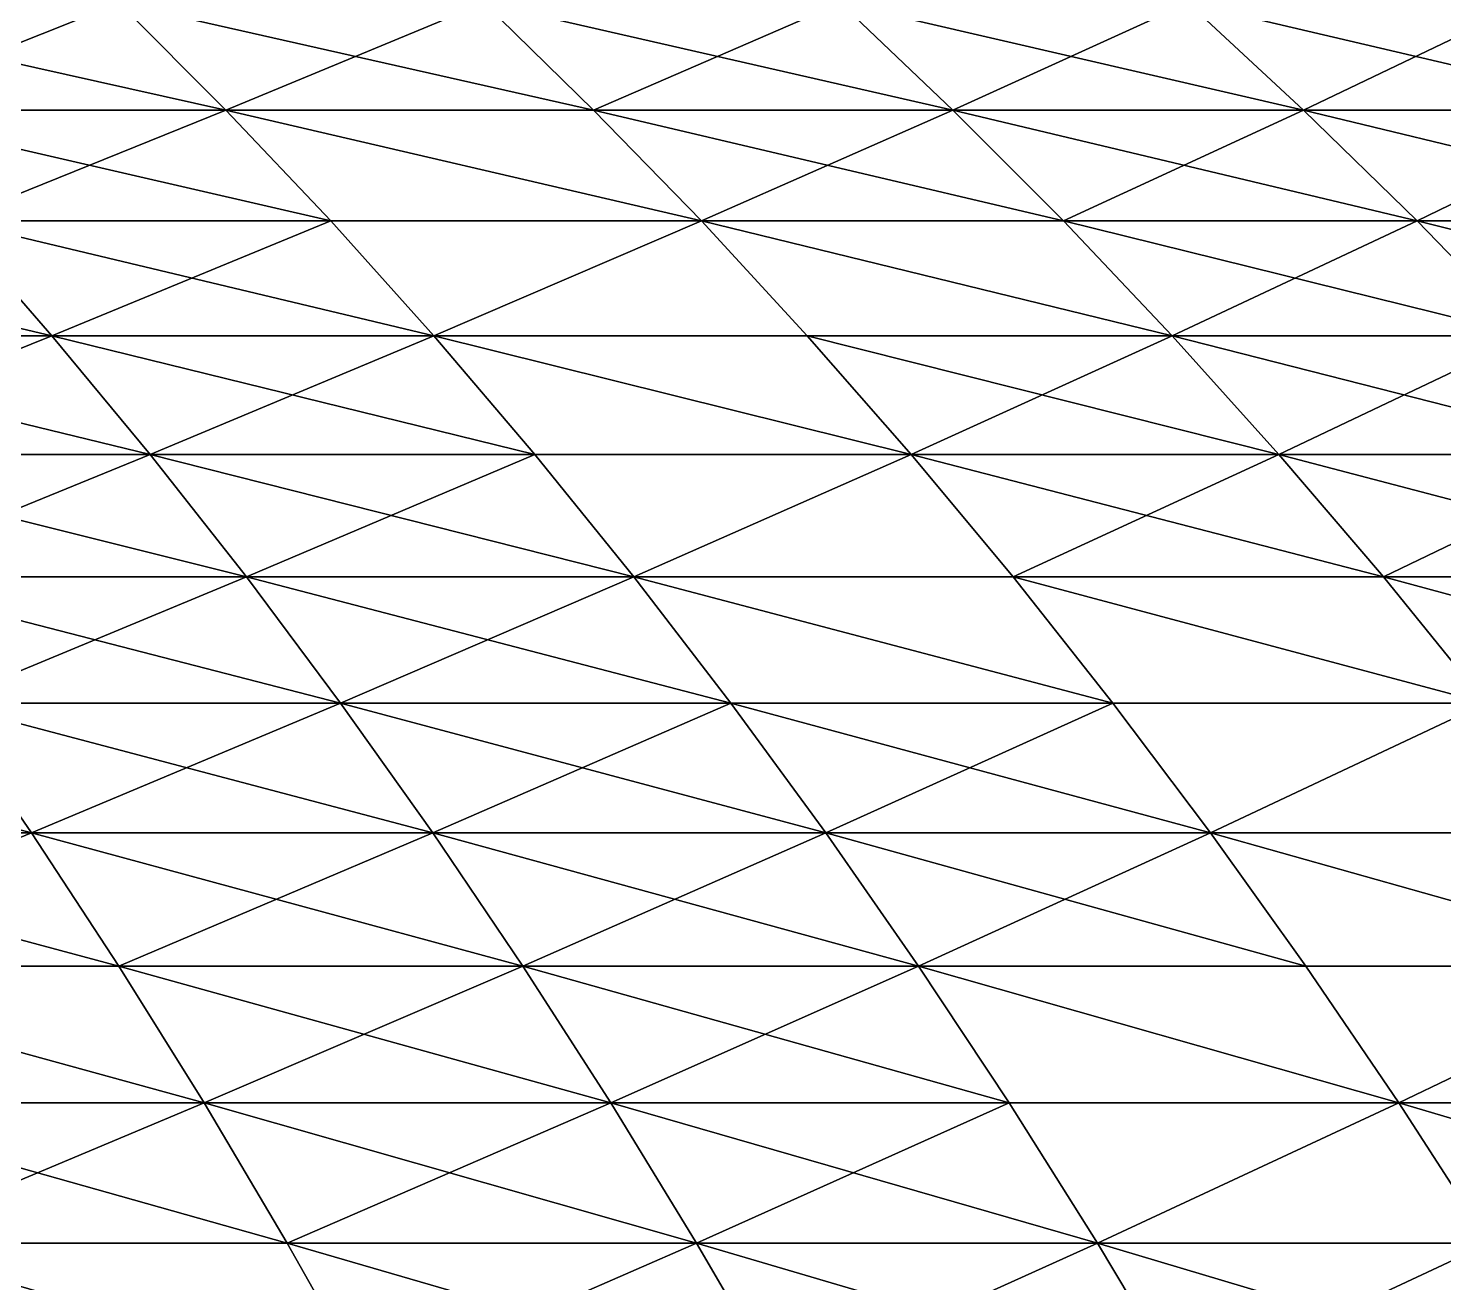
# Model space of a CAD drawing. Header units: millimetres. Extents: x -3250 to 6200, y -3250 to 3250.
# Drawn here: x 5136.5 to 5282.4, y 540.1 to 669.4 of the extents above; entities that cross this region are included whole.
import ezdxf

# ---------------------------------------------------------------- set-up
doc = ezdxf.new("R2010")
doc.units = ezdxf.units.MM
doc.header["$MEASUREMENT"] = 0
doc.layers.add('MESH_3D', color=2, linetype='CONTINUOUS')

msp = doc.modelspace()

# ---------------------------------------------------------------- linework, layer by layer
at = {"layer": 'MESH_3D'}
for points in [[(5107.45, 672.02, 1241.84), (5145.89, 672.02, 1274.92), (5156.89, 660.99, 1262.46)], [(5107.45, 672.02, 1241.84), (5156.89, 660.99, 1262.46), (5118.14, 660.99, 1229.11)], [(5145.89, 672.02, 25425.08), (5107.45, 672.02, 25458.16), (5118.14, 660.99, 25470.89)], [(5145.89, 672.02, 25425.08), (5118.14, 660.99, 25470.89), (5156.89, 660.99, 25437.54)], [(5145.89, 672.02, 1274.92), (5183.5, 672.02, 1308.95), (5156.89, 660.99, 1262.46)], [(5194.8, 660.99, 25403.24), (5145.89, 672.02, 25425.08), (5156.89, 660.99, 25437.54)], [(5183.5, 672.02, 25391.05), (5145.89, 672.02, 25425.08), (5194.8, 660.99, 25403.24)], [(5156.89, 660.99, 1262.46), (5183.5, 672.02, 1308.95), (5194.8, 660.99, 1296.76)], [(5183.5, 672.02, 1308.95), (5220.24, 672.02, 1343.9), (5194.8, 660.99, 1296.76)], [(5231.84, 660.99, 25368), (5183.5, 672.02, 25391.05), (5194.8, 660.99, 25403.24)], [(5220.24, 672.02, 25356.1), (5183.5, 672.02, 25391.05), (5231.84, 660.99, 25368)], [(5194.8, 660.99, 1296.76), (5220.24, 672.02, 1343.9), (5231.84, 660.99, 1332)], [(5220.24, 672.02, 1343.9), (5256.1, 672.02, 1379.76), (5268, 660.99, 1368.16)], [(5220.24, 672.02, 1343.9), (5268, 660.99, 1368.16), (5231.84, 660.99, 1332)], [(5256.1, 672.02, 25320.24), (5220.24, 672.02, 25356.1), (5231.84, 660.99, 25368)], [(5256.1, 672.02, 25320.24), (5231.84, 660.99, 25368), (5268, 660.99, 25331.84)], [(5256.1, 672.02, 1379.76), (5291.05, 672.02, 1416.5), (5268, 660.99, 1368.16)], [(5303.24, 660.99, 25294.8), (5256.1, 672.02, 25320.24), (5268, 660.99, 25331.84)], [(5291.05, 672.02, 25283.5), (5256.1, 672.02, 25320.24), (5303.24, 660.99, 25294.8)], [(5268, 660.99, 1368.16), (5291.05, 672.02, 1416.5), (5303.24, 660.99, 1405.2)], [(5118.14, 660.99, 1229.11), (5167.7, 649.55, 1250.21), (5128.64, 649.55, 1216.59)], [(5118.14, 660.99, 1229.11), (5156.89, 660.99, 1262.46), (5167.7, 649.55, 1250.21)], [(5156.89, 660.99, 25437.54), (5118.14, 660.99, 25470.89), (5128.64, 649.55, 25483.41)], [(5156.89, 660.99, 25437.54), (5128.64, 649.55, 25483.41), (5167.7, 649.55, 25449.79)], [(5156.89, 660.99, 1262.46), (5205.91, 649.55, 1284.79), (5167.7, 649.55, 1250.21)], [(5156.89, 660.99, 1262.46), (5194.8, 660.99, 1296.76), (5205.91, 649.55, 1284.79)], [(5205.91, 649.55, 25415.21), (5156.89, 660.99, 25437.54), (5167.7, 649.55, 25449.79)], [(5194.8, 660.99, 25403.24), (5156.89, 660.99, 25437.54), (5205.91, 649.55, 25415.21)], [(5194.8, 660.99, 1296.76), (5231.84, 660.99, 1332), (5205.91, 649.55, 1284.79)], [(5243.25, 649.55, 25379.69), (5194.8, 660.99, 25403.24), (5205.91, 649.55, 25415.21)], [(5231.84, 660.99, 25368), (5194.8, 660.99, 25403.24), (5243.25, 649.55, 25379.69)], [(5205.91, 649.55, 1284.79), (5231.84, 660.99, 1332), (5243.25, 649.55, 1320.31)], [(5231.84, 660.99, 1332), (5268, 660.99, 1368.16), (5279.69, 649.55, 1356.75)], [(5231.84, 660.99, 1332), (5279.69, 649.55, 1356.75), (5243.25, 649.55, 1320.31)], [(5268, 660.99, 25331.84), (5231.84, 660.99, 25368), (5243.25, 649.55, 25379.69)], [(5268, 660.99, 25331.84), (5243.25, 649.55, 25379.69), (5279.69, 649.55, 25343.25)], [(5268, 660.99, 1368.16), (5315.21, 649.55, 1394.09), (5279.69, 649.55, 1356.75)], [(5268, 660.99, 1368.16), (5303.24, 660.99, 1405.2), (5315.21, 649.55, 1394.09)], [(5303.24, 660.99, 25294.8), (5268, 660.99, 25331.84), (5279.69, 649.55, 25343.25)], [(5303.24, 660.99, 25294.8), (5279.69, 649.55, 25343.25), (5315.21, 649.55, 25305.91)], [(5088.75, 649.55, 1183.96), (5128.64, 649.55, 1216.59), (5138.95, 637.71, 1204.3)], [(5088.75, 649.55, 1183.96), (5138.95, 637.71, 1204.3), (5098.76, 637.71, 1171.41)], [(5138.95, 637.71, 25495.7), (5088.75, 649.55, 25516.04), (5098.76, 637.71, 25528.59)], [(5128.64, 649.55, 25483.41), (5088.75, 649.55, 25516.04), (5138.95, 637.71, 25495.7)], [(5128.64, 649.55, 1216.59), (5178.32, 637.71, 1238.17), (5138.95, 637.71, 1204.3)], [(5128.64, 649.55, 1216.59), (5167.7, 649.55, 1250.21), (5178.32, 637.71, 1238.17)], [(5167.7, 649.55, 25449.79), (5128.64, 649.55, 25483.41), (5138.95, 637.71, 25495.7)], [(5167.7, 649.55, 25449.79), (5138.95, 637.71, 25495.7), (5178.32, 637.71, 25461.83)], [(5167.7, 649.55, 1250.21), (5205.91, 649.55, 1284.79), (5178.32, 637.71, 1238.17)], [(5205.91, 649.55, 25415.21), (5167.7, 649.55, 25449.79), (5178.32, 637.71, 25461.83)], [(5178.32, 637.71, 1238.17), (5205.91, 649.55, 1284.79), (5216.83, 637.71, 1273.02)], [(5205.91, 649.55, 25415.21), (5178.32, 637.71, 25461.83), (5216.83, 637.71, 25426.98)], [(5205.91, 649.55, 1284.79), (5243.25, 649.55, 1320.31), (5254.46, 637.71, 1308.82)], [(5205.91, 649.55, 1284.79), (5254.46, 637.71, 1308.82), (5216.83, 637.71, 1273.02)], [(5254.46, 637.71, 25391.18), (5205.91, 649.55, 25415.21), (5216.83, 637.71, 25426.98)], [(5243.25, 649.55, 25379.69), (5205.91, 649.55, 25415.21), (5254.46, 637.71, 25391.18)], [(5243.25, 649.55, 1320.31), (5291.18, 637.71, 1345.54), (5254.46, 637.71, 1308.82)], [(5243.25, 649.55, 1320.31), (5279.69, 649.55, 1356.75), (5291.18, 637.71, 1345.54)], [(5279.69, 649.55, 25343.25), (5243.25, 649.55, 25379.69), (5254.46, 637.71, 25391.18)], [(5279.69, 649.55, 25343.25), (5254.46, 637.71, 25391.18), (5291.18, 637.71, 25354.46)], [(5279.69, 649.55, 1356.75), (5326.98, 637.71, 1383.17), (5291.18, 637.71, 1345.54)], [(5279.69, 649.55, 1356.75), (5315.21, 649.55, 1394.09), (5326.98, 637.71, 1383.17)], [(5326.98, 637.71, 25316.83), (5279.69, 649.55, 25343.25), (5291.18, 637.71, 25354.46)], [(5315.21, 649.55, 25305.91), (5279.69, 649.55, 25343.25), (5326.98, 637.71, 25316.83)], [(5098.76, 637.71, 1171.41), (5138.95, 637.71, 1204.3), (5149.08, 625.47, 1192.23)], [(5098.76, 637.71, 1171.41), (5149.08, 625.47, 1192.23), (5108.58, 625.47, 1159.1)], [(5138.95, 637.71, 25495.7), (5098.76, 637.71, 25528.59), (5108.58, 625.47, 25540.9)], [(5138.95, 637.71, 25495.7), (5108.58, 625.47, 25540.9), (5149.08, 625.47, 25507.77)], [(5138.95, 637.71, 1204.3), (5178.32, 637.71, 1238.17), (5188.74, 625.47, 1226.37)], [(5138.95, 637.71, 1204.3), (5188.74, 625.47, 1226.37), (5149.08, 625.47, 1192.23)], [(5178.32, 637.71, 25461.83), (5138.95, 637.71, 25495.7), (5149.08, 625.47, 25507.77)], [(5178.32, 637.71, 25461.83), (5149.08, 625.47, 25507.77), (5188.74, 625.47, 25473.63)], [(5178.32, 637.71, 1238.17), (5216.83, 637.71, 1273.02), (5227.54, 625.47, 1261.48)], [(5178.32, 637.71, 1238.17), (5227.54, 625.47, 1261.48), (5188.74, 625.47, 1226.37)], [(5227.54, 625.47, 25438.52), (5178.32, 637.71, 25461.83), (5188.74, 625.47, 25473.63)], [(5216.83, 637.71, 25426.98), (5178.32, 637.71, 25461.83), (5227.54, 625.47, 25438.52)], [(5216.83, 637.71, 1273.02), (5254.46, 637.71, 1308.82), (5265.45, 625.47, 1297.54)], [(5216.83, 637.71, 1273.02), (5265.45, 625.47, 1297.54), (5227.54, 625.47, 1261.48)], [(5254.46, 637.71, 25391.18), (5216.83, 637.71, 25426.98), (5227.54, 625.47, 25438.52)], [(5254.46, 637.71, 25391.18), (5227.54, 625.47, 25438.52), (5265.45, 625.47, 25402.46)], [(5254.46, 637.71, 1308.82), (5302.46, 625.47, 1334.55), (5265.45, 625.47, 1297.54)], [(5254.46, 637.71, 1308.82), (5291.18, 637.71, 1345.54), (5302.46, 625.47, 1334.55)], [(5291.18, 637.71, 25354.46), (5254.46, 637.71, 25391.18), (5265.45, 625.47, 25402.46)], [(5291.18, 637.71, 25354.46), (5265.45, 625.47, 25402.46), (5302.46, 625.47, 25365.45)], [(5108.58, 625.47, 1159.1), (5149.08, 625.47, 1192.23), (5159, 612.84, 1180.41)], [(5108.58, 625.47, 1159.1), (5159, 612.84, 1180.41), (5118.2, 612.84, 1147.03)], [(5149.08, 625.47, 25507.77), (5108.58, 625.47, 25540.9), (5118.2, 612.84, 25552.97)], [(5149.08, 625.47, 25507.77), (5118.2, 612.84, 25552.97), (5159, 612.84, 25519.59)], [(5149.08, 625.47, 1192.23), (5198.96, 612.84, 1214.79), (5159, 612.84, 1180.41)], [(5149.08, 625.47, 1192.23), (5188.74, 625.47, 1226.37), (5198.96, 612.84, 1214.79)], [(5188.74, 625.47, 25473.63), (5149.08, 625.47, 25507.77), (5159, 612.84, 25519.59)], [(5188.74, 625.47, 25473.63), (5159, 612.84, 25519.59), (5198.96, 612.84, 25485.21)], [(5188.74, 625.47, 1226.37), (5227.54, 625.47, 1261.48), (5198.96, 612.84, 1214.79)], [(5227.54, 625.47, 25438.52), (5188.74, 625.47, 25473.63), (5198.96, 612.84, 25485.21)], [(5198.96, 612.84, 1214.79), (5227.54, 625.47, 1261.48), (5238.04, 612.84, 1250.16)], [(5227.54, 625.47, 25438.52), (5198.96, 612.84, 25485.21), (5238.04, 612.84, 25449.84)], [(5227.54, 625.47, 1261.48), (5265.45, 625.47, 1297.54), (5238.04, 612.84, 1250.16)], [(5276.23, 612.84, 25413.51), (5227.54, 625.47, 25438.52), (5238.04, 612.84, 25449.84)], [(5265.45, 625.47, 25402.46), (5227.54, 625.47, 25438.52), (5276.23, 612.84, 25413.51)], [(5238.04, 612.84, 1250.16), (5265.45, 625.47, 1297.54), (5276.23, 612.84, 1286.49)], [(5265.45, 625.47, 1297.54), (5302.46, 625.47, 1334.55), (5313.51, 612.84, 1323.77)], [(5265.45, 625.47, 1297.54), (5313.51, 612.84, 1323.77), (5276.23, 612.84, 1286.49)], [(5302.46, 625.47, 25365.45), (5265.45, 625.47, 25402.46), (5276.23, 612.84, 25413.51)], [(5302.46, 625.47, 25365.45), (5276.23, 612.84, 25413.51), (5313.51, 612.84, 25376.23)], [(5118.2, 612.84, 1147.03), (5159, 612.84, 1180.41), (5168.72, 599.82, 1168.82)], [(5118.2, 612.84, 1147.03), (5168.72, 599.82, 1168.82), (5127.63, 599.82, 1135.21)], [(5159, 612.84, 25519.59), (5118.2, 612.84, 25552.97), (5127.63, 599.82, 25564.79)], [(5159, 612.84, 25519.59), (5127.63, 599.82, 25564.79), (5168.72, 599.82, 25531.18)], [(5159, 612.84, 1180.41), (5198.96, 612.84, 1214.79), (5208.96, 599.82, 1203.45)], [(5159, 612.84, 1180.41), (5208.96, 599.82, 1203.45), (5168.72, 599.82, 1168.82)], [(5198.96, 612.84, 25485.21), (5159, 612.84, 25519.59), (5168.72, 599.82, 25531.18)], [(5198.96, 612.84, 25485.21), (5168.72, 599.82, 25531.18), (5208.96, 599.82, 25496.55)], [(5198.96, 612.84, 1214.79), (5238.04, 612.84, 1250.16), (5248.32, 599.82, 1239.08)], [(5198.96, 612.84, 1214.79), (5248.32, 599.82, 1239.08), (5208.96, 599.82, 1203.45)], [(5248.32, 599.82, 25460.92), (5198.96, 612.84, 25485.21), (5208.96, 599.82, 25496.55)], [(5238.04, 612.84, 25449.84), (5198.96, 612.84, 25485.21), (5248.32, 599.82, 25460.92)], [(5238.04, 612.84, 1250.16), (5276.23, 612.84, 1286.49), (5286.79, 599.82, 1275.67)], [(5238.04, 612.84, 1250.16), (5286.79, 599.82, 1275.67), (5248.32, 599.82, 1239.08)], [(5286.79, 599.82, 25424.33), (5238.04, 612.84, 25449.84), (5248.32, 599.82, 25460.92)], [(5276.23, 612.84, 25413.51), (5238.04, 612.84, 25449.84), (5286.79, 599.82, 25424.33)], [(5276.23, 612.84, 1286.49), (5324.33, 599.82, 1313.21), (5286.79, 599.82, 1275.67)], [(5276.23, 612.84, 1286.49), (5313.51, 612.84, 1323.77), (5324.33, 599.82, 1313.21)], [(5313.51, 612.84, 25376.23), (5276.23, 612.84, 25413.51), (5286.79, 599.82, 25424.33)], [(5085.71, 599.82, 1102.63), (5127.63, 599.82, 1135.21), (5136.85, 586.44, 1123.65)], [(5085.71, 599.82, 1102.63), (5136.85, 586.44, 1123.65), (5094.64, 586.44, 1090.84)], [(5127.63, 599.82, 25564.79), (5094.64, 586.44, 25609.16), (5136.85, 586.44, 25576.35)], [(5127.63, 599.82, 1135.21), (5178.23, 586.44, 1157.49), (5136.85, 586.44, 1123.65)], [(5127.63, 599.82, 1135.21), (5168.72, 599.82, 1168.82), (5178.23, 586.44, 1157.49)], [(5168.72, 599.82, 25531.18), (5127.63, 599.82, 25564.79), (5136.85, 586.44, 25576.35)], [(5168.72, 599.82, 25531.18), (5136.85, 586.44, 25576.35), (5178.23, 586.44, 25542.51)], [(5168.72, 599.82, 1168.82), (5218.75, 586.44, 1192.37), (5178.23, 586.44, 1157.49)], [(5168.72, 599.82, 1168.82), (5208.96, 599.82, 1203.45), (5218.75, 586.44, 1192.37)], [(5208.96, 599.82, 25496.55), (5168.72, 599.82, 25531.18), (5178.23, 586.44, 25542.51)], [(5208.96, 599.82, 25496.55), (5178.23, 586.44, 25542.51), (5218.75, 586.44, 25507.63)], [(5208.96, 599.82, 1203.45), (5248.32, 599.82, 1239.08), (5218.75, 586.44, 1192.37)], [(5258.38, 586.44, 25471.76), (5208.96, 599.82, 25496.55), (5218.75, 586.44, 25507.63)], [(5248.32, 599.82, 25460.92), (5208.96, 599.82, 25496.55), (5258.38, 586.44, 25471.76)], [(5218.75, 586.44, 1192.37), (5248.32, 599.82, 1239.08), (5258.38, 586.44, 1228.24)], [(5248.32, 599.82, 1239.08), (5286.79, 599.82, 1275.67), (5258.38, 586.44, 1228.24)], [(5286.79, 599.82, 25424.33), (5248.32, 599.82, 25460.92), (5258.38, 586.44, 25471.76)], [(5258.38, 586.44, 1228.24), (5286.79, 599.82, 1275.67), (5297.12, 586.44, 1265.08)], [(5286.79, 599.82, 25424.33), (5258.38, 586.44, 25471.76), (5297.12, 586.44, 25434.92)], [(5094.64, 586.44, 1090.84), (5136.85, 586.44, 1123.65), (5145.86, 572.69, 1112.35)], [(5094.64, 586.44, 1090.84), (5145.86, 572.69, 1112.35), (5103.37, 572.69, 1079.32)], [(5136.85, 586.44, 25576.35), (5094.64, 586.44, 25609.16), (5103.37, 572.69, 25620.68)], [(5136.85, 586.44, 25576.35), (5103.37, 572.69, 25620.68), (5145.86, 572.69, 25587.65)], [(5136.85, 586.44, 1123.65), (5178.23, 586.44, 1157.49), (5187.51, 572.69, 1146.42)], [(5136.85, 586.44, 1123.65), (5187.51, 572.69, 1146.42), (5145.86, 572.69, 1112.35)], [(5178.23, 586.44, 25542.51), (5136.85, 586.44, 25576.35), (5145.86, 572.69, 25587.65)], [(5178.23, 586.44, 25542.51), (5145.86, 572.69, 25587.65), (5187.51, 572.69, 25553.58)], [(5178.23, 586.44, 1157.49), (5228.31, 572.69, 1181.53), (5187.51, 572.69, 1146.42)], [(5178.23, 586.44, 1157.49), (5218.75, 586.44, 1192.37), (5228.31, 572.69, 1181.53)], [(5218.75, 586.44, 25507.63), (5178.23, 586.44, 25542.51), (5187.51, 572.69, 25553.58)], [(5218.75, 586.44, 25507.63), (5187.51, 572.69, 25553.58), (5228.31, 572.69, 25518.47)], [(5218.75, 586.44, 1192.37), (5258.38, 586.44, 1228.24), (5268.21, 572.69, 1217.64)], [(5218.75, 586.44, 1192.37), (5268.21, 572.69, 1217.64), (5228.31, 572.69, 1181.53)], [(5258.38, 586.44, 25471.76), (5218.75, 586.44, 25507.63), (5228.31, 572.69, 25518.47)], [(5258.38, 586.44, 25471.76), (5228.31, 572.69, 25518.47), (5268.21, 572.69, 25482.36)], [(5258.38, 586.44, 1228.24), (5297.12, 586.44, 1265.08), (5307.21, 572.69, 1254.74)], [(5258.38, 586.44, 1228.24), (5307.21, 572.69, 1254.74), (5268.21, 572.69, 1217.64)], [(5307.21, 572.69, 25445.26), (5258.38, 586.44, 25471.76), (5268.21, 572.69, 25482.36)], [(5297.12, 586.44, 25434.92), (5258.38, 586.44, 25471.76), (5307.21, 572.69, 25445.26)], [(5103.37, 572.69, 1079.32), (5154.65, 558.59, 1101.32), (5111.88, 558.59, 1068.08)], [(5103.37, 572.69, 1079.32), (5145.86, 572.69, 1112.35), (5154.65, 558.59, 1101.32)], [(5154.65, 558.59, 25598.68), (5103.37, 572.69, 25620.68), (5111.88, 558.59, 25631.92)], [(5145.86, 572.69, 25587.65), (5103.37, 572.69, 25620.68), (5154.65, 558.59, 25598.68)], [(5145.86, 572.69, 1112.35), (5196.58, 558.59, 1135.62), (5154.65, 558.59, 1101.32)], [(5145.86, 572.69, 1112.35), (5187.51, 572.69, 1146.42), (5196.58, 558.59, 1135.62)], [(5187.51, 572.69, 25553.58), (5145.86, 572.69, 25587.65), (5154.65, 558.59, 25598.68)], [(5187.51, 572.69, 25553.58), (5154.65, 558.59, 25598.68), (5196.58, 558.59, 25564.38)], [(5187.51, 572.69, 1146.42), (5228.31, 572.69, 1181.53), (5237.64, 558.59, 1170.96)], [(5187.51, 572.69, 1146.42), (5237.64, 558.59, 1170.96), (5196.58, 558.59, 1135.62)], [(5228.31, 572.69, 25518.47), (5187.51, 572.69, 25553.58), (5196.58, 558.59, 25564.38)], [(5228.31, 572.69, 25518.47), (5196.58, 558.59, 25564.38), (5237.64, 558.59, 25529.04)], [(5228.31, 572.69, 1181.53), (5277.81, 558.59, 1207.3), (5237.64, 558.59, 1170.96)], [(5228.31, 572.69, 1181.53), (5268.21, 572.69, 1217.64), (5277.81, 558.59, 1207.3)], [(5277.81, 558.59, 25492.7), (5228.31, 572.69, 25518.47), (5237.64, 558.59, 25529.04)], [(5268.21, 572.69, 25482.36), (5228.31, 572.69, 25518.47), (5277.81, 558.59, 25492.7)], [(5268.21, 572.69, 1217.64), (5307.21, 572.69, 1254.74), (5277.81, 558.59, 1207.3)], [(5307.21, 572.69, 25445.26), (5268.21, 572.69, 25482.36), (5277.81, 558.59, 25492.7)], [(5277.81, 558.59, 1207.3), (5307.21, 572.69, 1254.74), (5317.05, 558.59, 1244.64)], [(5307.21, 572.69, 25445.26), (5277.81, 558.59, 25492.7), (5317.05, 558.59, 25455.36)], [(5111.88, 558.59, 1068.08), (5163.22, 544.14, 1090.57), (5120.18, 544.14, 1057.12)], [(5111.88, 558.59, 1068.08), (5154.65, 558.59, 1101.32), (5163.22, 544.14, 1090.57)], [(5154.65, 558.59, 25598.68), (5111.88, 558.59, 25631.92), (5120.18, 544.14, 25642.88)], [(5154.65, 558.59, 25598.68), (5120.18, 544.14, 25642.88), (5163.22, 544.14, 25609.43)], [(5154.65, 558.59, 1101.32), (5205.42, 544.14, 1125.09), (5163.22, 544.14, 1090.57)], [(5154.65, 558.59, 1101.32), (5196.58, 558.59, 1135.62), (5205.42, 544.14, 1125.09)], [(5196.58, 558.59, 25564.38), (5154.65, 558.59, 25598.68), (5163.22, 544.14, 25609.43)], [(5196.58, 558.59, 25564.38), (5163.22, 544.14, 25609.43), (5205.42, 544.14, 25574.91)], [(5196.58, 558.59, 1135.62), (5246.74, 544.14, 1160.65), (5205.42, 544.14, 1125.09)], [(5196.58, 558.59, 1135.62), (5237.64, 558.59, 1170.96), (5246.74, 544.14, 1160.65)], [(5237.64, 558.59, 25529.04), (5196.58, 558.59, 25564.38), (5205.42, 544.14, 25574.91)], [(5237.64, 558.59, 25529.04), (5205.42, 544.14, 25574.91), (5246.74, 544.14, 25539.35)], [(5237.64, 558.59, 1170.96), (5277.81, 558.59, 1207.3), (5246.74, 544.14, 1160.65)], [(5277.81, 558.59, 25492.7), (5237.64, 558.59, 25529.04), (5246.74, 544.14, 25539.35)], [(5246.74, 544.14, 1160.65), (5277.81, 558.59, 1207.3), (5287.16, 544.14, 1197.22)], [(5277.81, 558.59, 25492.7), (5246.74, 544.14, 25539.35), (5287.16, 544.14, 25502.78)], [(5277.81, 558.59, 1207.3), (5326.65, 544.14, 1234.8), (5287.16, 544.14, 1197.22)], [(5277.81, 558.59, 1207.3), (5317.05, 558.59, 1244.64), (5326.65, 544.14, 1234.8)], [(5326.65, 544.14, 25465.2), (5277.81, 558.59, 25492.7), (5287.16, 544.14, 25502.78)], [(5317.05, 558.59, 25455.36), (5277.81, 558.59, 25492.7), (5326.65, 544.14, 25465.2)], [(5120.18, 544.14, 1057.12), (5171.57, 529.35, 1080.11), (5128.26, 529.35, 1046.45)], [(5120.18, 544.14, 1057.12), (5163.22, 544.14, 1090.57), (5171.57, 529.35, 1080.11)], [(5171.57, 529.35, 25619.89), (5120.18, 544.14, 25642.88), (5128.26, 529.35, 25653.55)], [(5163.22, 544.14, 25609.43), (5120.18, 544.14, 25642.88), (5171.57, 529.35, 25619.89)], [(5163.22, 544.14, 1090.57), (5205.42, 544.14, 1125.09), (5214.02, 529.35, 1114.84)], [(5163.22, 544.14, 1090.57), (5214.02, 529.35, 1114.84), (5171.57, 529.35, 1080.11)], [(5205.42, 544.14, 25574.91), (5163.22, 544.14, 25609.43), (5171.57, 529.35, 25619.89)], [(5205.42, 544.14, 25574.91), (5171.57, 529.35, 25619.89), (5214.02, 529.35, 25585.16)], [(5205.42, 544.14, 1125.09), (5255.59, 529.35, 1150.61), (5214.02, 529.35, 1114.84)], [(5205.42, 544.14, 1125.09), (5246.74, 544.14, 1160.65), (5255.59, 529.35, 1150.61)], [(5246.74, 544.14, 25539.35), (5205.42, 544.14, 25574.91), (5214.02, 529.35, 25585.16)], [(5246.74, 544.14, 25539.35), (5214.02, 529.35, 25585.16), (5255.59, 529.35, 25549.39)], [(5246.74, 544.14, 1160.65), (5287.16, 544.14, 1197.22), (5255.59, 529.35, 1150.61)], [(5296.26, 529.35, 25512.59), (5246.74, 544.14, 25539.35), (5255.59, 529.35, 25549.39)], [(5287.16, 544.14, 25502.78), (5246.74, 544.14, 25539.35), (5296.26, 529.35, 25512.59)], [(5255.59, 529.35, 1150.61), (5287.16, 544.14, 1197.22), (5296.26, 529.35, 1187.41)]]:
    msp.add_3dface(points, dxfattribs=at)

doc.saveas('drawing.dxf')
